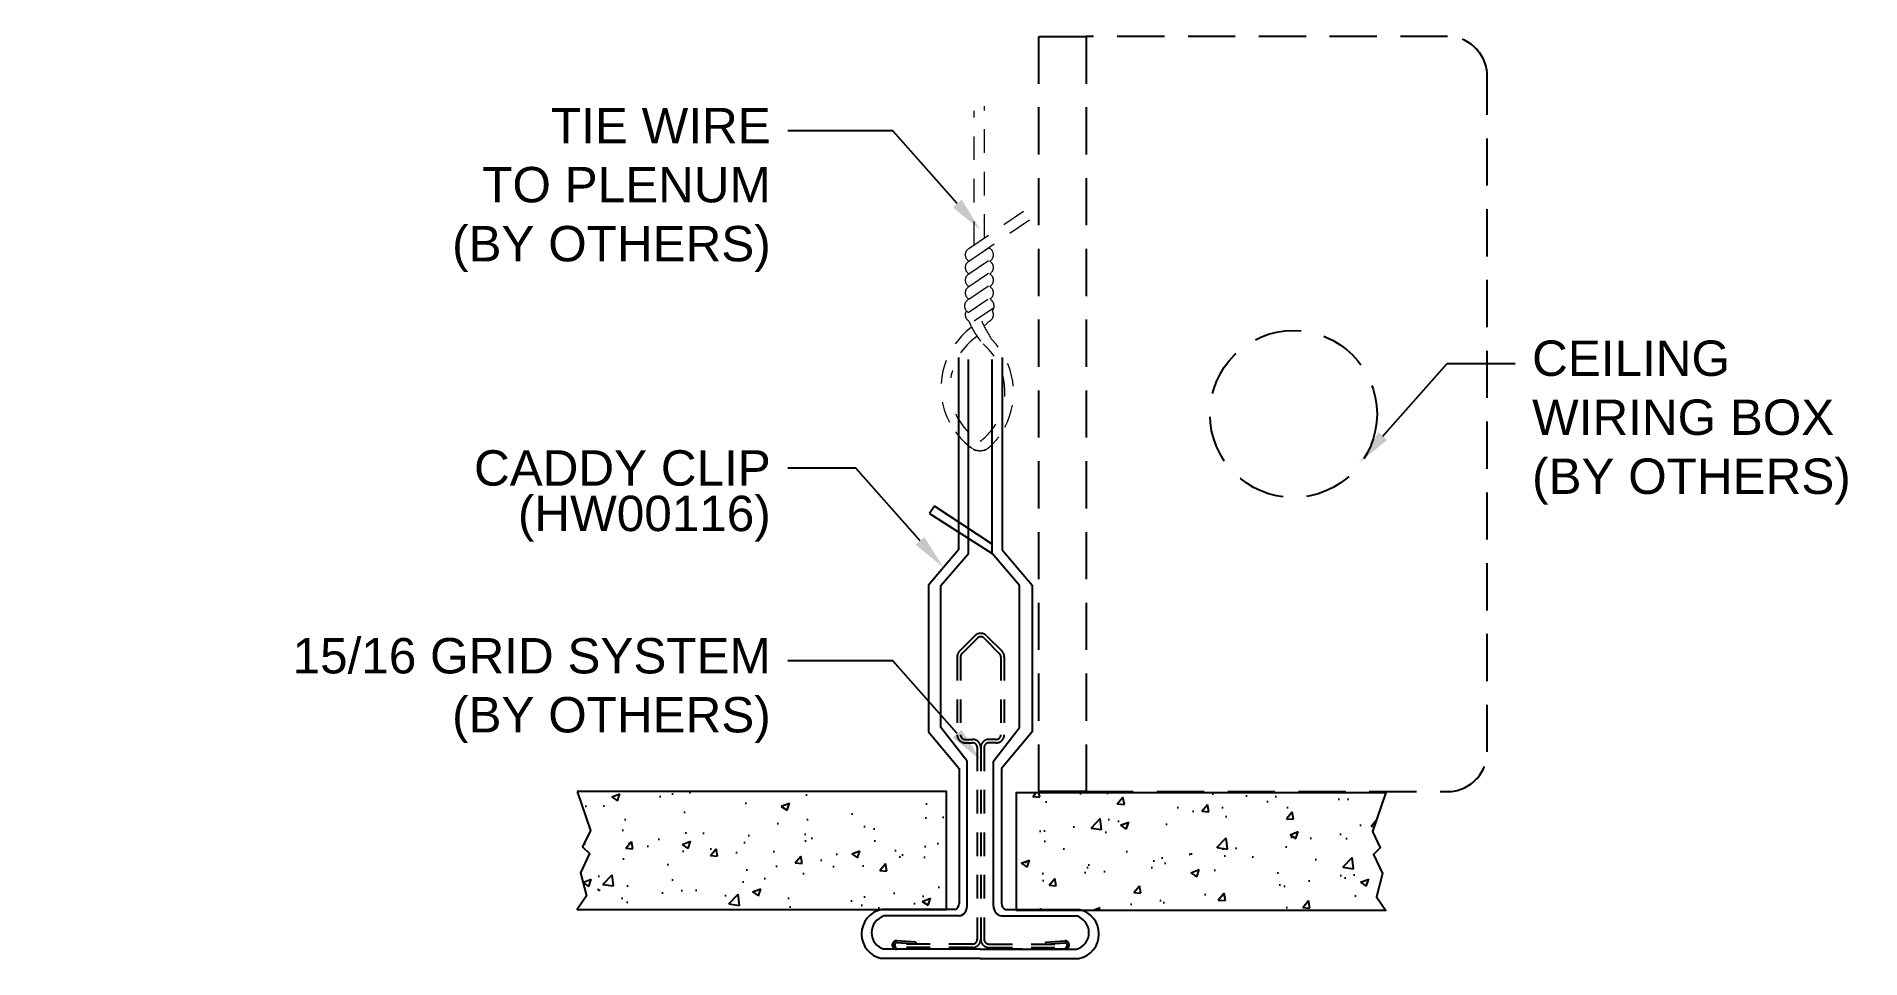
# Model space of a CAD drawing. Header units: inches. Extents: x -5 to 4.66, y 0 to 4.88.
import ezdxf
from ezdxf import colors
from ezdxf.entities.mleader import LeaderData, LeaderLine
from ezdxf.math import Vec2, Vec3

# ---------------------------------------------------------------- set-up
doc = ezdxf.new("R2010")
doc.units = ezdxf.units.IN
doc.header["$LTSCALE"] = 0.5
doc.header["$MEASUREMENT"] = 0
doc.linetypes.add('DASHED', pattern=[0.75, 0.5, -0.25])
doc.linetypes.add('HIDDEN', pattern=[0.375, 0.25, -0.125])
for name, color, linetype in [('Ceiling', 42, 'CONTINUOUS'), ('FAB DWG', 221, 'CONTINUOUS'), ('Mounting', 4, 'CONTINUOUS')]:
    doc.layers.add(name, color=color, linetype=linetype)
doc.layers.add('CUST DWG', color=60, linetype='CONTINUOUS', lineweight=20)
doc.styles.add('LSAD_Standard', font='arial.ttf')

msp = doc.modelspace()

# ---------------------------------------------------------------- hatches: boundary and pattern name
at = {"layer": 'Ceiling', "ltscale": 0.5, "transparency": 16777216}
h = msp.add_hatch(dxfattribs=at)
h.set_pattern_fill('AR-CONC', color=256, scale=0.0625)
h.set_pattern_definition([(50, (0.0023, -0.04278), (0.44829, -0.03922), [0.046875, -0.515625]), (355, (0.0023, -0.0428), (-0.08672, 0.47012), [0.0375, -0.4125]), (100.451, (0.03967, -0.04605), (0.36157, 0.4309), [0.03984, -0.438214]), (46.184, (0.0023, 0.0822), (0.66703, -0.10345), [0.07031, -0.77344]), (96.636, (0.0579, 0.0736), (0.58416, 0.60882), [0.05976, -0.65732]), (351.184, (0.0023, 0.0822), (0.58416, 0.60882), [0.05625, -0.61875]), (21, (0.0648, 0.05097), (0.373067, -0.251637), [0.046875, -0.515625]), (326, (0.0648, 0.05097), (0.15207, 0.45322), [0.0375, -0.4125]), (71.451, (0.0959, 0.03), (0.52514, 0.20158), [0.03984, -0.438214]), (37.5, (0.00232, -0.04278), (0.0076, 0.208059), [0, -0.4075, 0, -0.41875, 0, -0.414062]), (7.5, (0.00232, -0.04278), (0.164418, 0.246507), [0, -0.23875, 0, -0.398125, 0, -0.157812]), (327.5, (-0.13706, -0.04278), (0.333639, -0.014097), [0, -0.15625, 0, -0.4875, 0, -0.646875]), (317.5, (-0.19956, -0.04278), (0.36449, 0.062566), [0, -0.203125, 0, -0.32375, 0, -0.459375])])
h.paths.add_polyline_path([(-0.1793, 0.2595), (-0.1793, 0.8845), (-2.1355, 0.8845), (-2.0652, 0.6779), (-2.1063, 0.591), (-2.0701, 0.5565), (-2.1183, 0.4547), (-2.0866, 0.3317), (-2.1355, 0.2595)])
h.paths.add_polyline_path([(2.148, 0.2547), (2.0991, 0.3269), (2.1308, 0.4499), (2.0827, 0.5517), (2.1188, 0.5862), (2.0777, 0.6731), (2.148, 0.8797), (0.1919, 0.8797), (0.1919, 0.2547)])

# ---------------------------------------------------------------- linework, layer by layer
at = {"layer": 'Ceiling', "linetype": 'HIDDEN', "transparency": 16777216}
for p, q in [((-0.0281, 1.7101), (-0.1107, 1.6275)), ((-0.0154, 1.6974), (-0.098, 1.6148)), ((0.02, 1.6974), (0.1026, 1.6148)), ((0.0327, 1.7101), (0.1153, 1.6275)), ((-0.1227, 1.5977), (-0.1227, 1.1858)), ((-0.1047, 1.5977), (-0.1047, 1.1858)), ((0.1093, 1.5977), (0.1093, 1.1858)), ((0.1273, 1.5977), (0.1273, 1.1858)), ((-0.0797, 1.1608), (-0.0407, 1.1608)), ((0.0843, 1.1608), (0.0453, 1.1608)), ((-0.0797, 1.1428), (-0.0407, 1.1428)), ((-0.0157, 1.1178), (-0.0157, 0.1018)), ((0.0023, 1.1178), (0.0023, 0.1018)), ((0.0203, 1.1178), (0.0203, 0.1018)), ((0.0843, 1.1428), (0.0453, 1.1428)), ((-0.0407, 0.0768), (-0.4532, 0.0768)), ((-0.4532, 0.0768), (-0.4532, 0.0588)), ((-0.0407, 0.0588), (-0.4532, 0.0588)), ((0.4488, 0.0488), (-0.4442, 0.0488)), ((-0.3424, 0.0767), (-0.4433, 0.0838)), ((-0.3417, 0.0866), (-0.4426, 0.0937)), ((-0.3417, 0.0866), (-0.3424, 0.0767)), ((0.0453, 0.0768), (0.4578, 0.0768)), ((0.0453, 0.0588), (0.4578, 0.0588)), ((0.3463, 0.0866), (0.4472, 0.0937)), ((0.3463, 0.0866), (0.347, 0.0767)), ((0.347, 0.0767), (0.4479, 0.0838)), ((0.4578, 0.0768), (0.4578, 0.0588))]:
    msp.add_line(p, q, dxfattribs=at)
at = {"layer": 'Ceiling', "transparency": 16777216}
for points in [[(-2.1355, 0.8845), (-2.0652, 0.6779), (-2.1063, 0.591), (-2.0701, 0.5565), (-2.1183, 0.4547), (-2.0866, 0.3317), (-2.1355, 0.2595), (-0.1793, 0.2595), (-0.1793, 0.8845)], [(2.148, 0.8797), (2.0777, 0.6731), (2.1188, 0.5862), (2.0827, 0.5517), (2.1308, 0.4499), (2.0991, 0.3269), (2.148, 0.2547), (0.1919, 0.2547), (0.1919, 0.8797)]]:
    msp.add_lwpolyline(points, close=True, dxfattribs=at)
at = {"layer": 'Ceiling', "linetype": 'HIDDEN', "transparency": 16777216}
for centre, radius, start, end in [((0.0023, 1.6797), 0.043, 90, 135), ((0.0023, 1.6797), 0.025, 90, 135), ((0.0023, 1.6797), 0.043, 45, 90), ((0.0023, 1.6797), 0.025, 45, 90), ((-0.0797, 1.5977), 0.043, 134.99991, 179.99992), ((-0.0797, 1.5977), 0.025, 134.99991, 179.99992), ((0.0843, 1.5977), 0.025, 0.00008, 45.00009), ((0.0843, 1.5977), 0.043, 0.00008, 45.00009), ((-0.0797, 1.1858), 0.043, 180.00003, 270.00004), ((-0.0797, 1.1858), 0.025, 180.00003, 270.00004), ((-0.0407, 1.1178), 0.043, 360, 90.00001), ((0.0453, 1.1178), 0.043, 89.99999, 180), ((0.0843, 1.1858), 0.043, 269.99996, 359.99997), ((0.0843, 1.1858), 0.025, 269.99996, 359.99997), ((-0.0407, 1.1178), 0.025, 360, 90.00001), ((0.0453, 1.1178), 0.025, 89.99999, 180), ((-0.0407, 0.1018), 0.025, 270, 0.00001), ((-0.0407, 0.1018), 0.043, 270, 0.00001), ((0.0453, 0.1018), 0.043, 179.99999, 270), ((0.0453, 0.1018), 0.025, 179.99999, 270), ((-0.4442, 0.0713), 0.0225, 85.97548, 269.99959), ((-0.4442, 0.0713), 0.0125, 85.97526, 269.99959), ((0.4488, 0.0713), 0.0225, 270.00041, 94.02452), ((0.4488, 0.0713), 0.0125, 270.00041, 94.02474)]:
    msp.add_arc(centre, radius, start, end, dxfattribs=at)
at = {"layer": 'Mounting', "linetype": 'HIDDEN', "lineweight": 5, "transparency": 16777216}
for p, q in [((-0.0327, 3.7802), (-0.0327, 4.4913)), ((0.0226, 3.8179), (0.0226, 4.5149)), ((-0.0604, 3.7613), (0.2796, 3.9932)), ((-0.0292, 3.7155), (0.2803, 3.9265)), ((-0.0604, 3.6942), (0.0504, 3.7697)), ((-0.0604, 3.627), (0.0672, 3.714)), ((-0.0604, 3.5599), (0.0672, 3.6469)), ((-0.0604, 3.4927), (0.0672, 3.5797)), ((-0.0639, 3.4231), (0.0672, 3.5126)), ((-0.0327, 3.3773), (0.0724, 3.449))]:
    msp.add_line(p, q, dxfattribs=at)
at = {"layer": 'Mounting', "ltscale": 0.5, "transparency": 16777216}
for p, q in [((-0.1155, 3.1844), (-0.1155, 2.1658)), ((-0.0623, 2.1452), (-0.0623, 3.1731)), ((0.0623, 2.1452), (0.0623, 3.1731)), ((0.1155, 3.1844), (0.1155, 2.1658)), ((-0.243, 2.3967), (-0.269, 2.3574)), ((-0.269, 2.3574), (0.0623, 2.1452)), ((0.0623, 2.195), (-0.243, 2.3967)), ((-0.1155, 2.1658), (-0.2744, 1.9773)), ((-0.2081, 1.9754), (-0.0623, 2.1452)), ((0.2081, 1.9754), (0.0623, 2.1452)), ((0.1155, 2.1658), (0.2744, 1.9773)), ((-0.2744, 1.9773), (-0.2744, 1.2017)), ((-0.2081, 1.2237), (-0.2081, 1.9754)), ((0.2081, 1.2237), (0.2081, 1.9754)), ((0.2744, 1.9773), (0.2744, 1.2017)), ((-0.2744, 1.2017), (-0.1121, 1.0067)), ((-0.0698, 1.0449), (-0.2081, 1.2237)), ((0.0698, 1.0449), (0.2081, 1.2237)), ((0.2744, 1.2017), (0.1121, 1.0067)), ((-0.1121, 1.0067), (-0.1121, 0.2912)), ((-0.0698, 0.2776), (-0.0698, 1.0449)), ((0.0698, 0.2776), (0.0698, 1.0449)), ((0.1121, 1.0067), (0.1121, 0.2912)), ((-0.1353, 0.2595), (-0.5218, 0.2595)), ((-0.1127, 0.2256), (-0.5094, 0.2256)), ((0.1127, 0.2256), (0.5094, 0.2256)), ((0.1353, 0.2595), (0.5218, 0.2595)), ((0, 0), (-0.5218, 0)), ((0, 0.0488), (-0.5094, 0.0488)), ((0, 0.0488), (0.5094, 0.0488)), ((0, 0), (0.5218, 0))]:
    msp.add_line(p, q, dxfattribs=at)
at = {"layer": 'Mounting', "linetype": 'DASHED', "transparency": 16777216}
msp.add_lwpolyline([(0.3104, 4.8845), (0.5604, 4.8845), (0.5604, 0.8845), (0.3104, 0.8845)], close=True, dxfattribs=at)
msp.add_lwpolyline([(0.5604, 0.8845), (2.4754, 0.8845, 0.414214), (2.6854, 1.0945), (2.6854, 4.6745, 0.414214), (2.4754, 4.8845), (0.5604, 4.8845)], format="xyb", close=True, dxfattribs=at)
msp.add_circle((1.6589, 2.8845), 0.4425, dxfattribs=at)
at = {"layer": 'Mounting', "linetype": 'HIDDEN', "lineweight": 5, "transparency": 16777216}
for centre, radius, start, end in [((-0.0409, 3.7277), 0.0388, 120.12635, 239.87365), ((-0.0409, 3.6606), 0.0388, 120.12635, 239.87365), ((0.0309, 3.7277), 0.0388, 300.12635, 71.89838), ((0.0309, 3.6606), 0.0388, 300.12635, 59.87365), ((-0.0409, 3.5934), 0.0388, 120.12635, 239.87365), ((0.0309, 3.5934), 0.0388, 300.12635, 59.87365), ((-0.0445, 3.4567), 0.0388, 120.12635, 239.87365), ((-0.0409, 3.5263), 0.0388, 120.12635, 239.87365), ((0.0309, 3.5263), 0.0388, 300.12635, 59.87365), ((0.0344, 3.4567), 0.0388, 319.30463, 59.87365), ((-0.0409, 3.4109), 0.0388, 148.08191, 239.87365), ((0.0309, 3.4109), 0.0388, 300.12635, 31.91809), ((0.1882, 3.0242), 0.3963, 126.18731, 207.57218), ((0.1694, 3.0235), 0.3303, 124.7199, 170.90741), ((0.3115, 3.5243), 0.3999, 201.56561, 222.19513), ((0.6196, 3.6531), 0.6721, 204.23025, 213.96628), ((0.2129, 3.1581), 0.2729, 126.55672, 135.14373), ((-0.2013, 3.004), 0.332, 355.37447, 49.29818), ((-0.2206, 2.9999), 0.3963, 332.08938, 44.48174), ((0.1694, 3.0235), 0.3303, 204.53342, 239.14911), ((-0.2013, 3.004), 0.332, 307.32098, 334.20516), ((0.1882, 3.0242), 0.3963, 216.32318, 236.00249), ((-0.0042, 2.7689), 0.0789, 248.30334, 308.05834), ((-0.1716, 2.9625), 0.3347, 310.19364, 323.56009), ((0.0008, 2.7692), 0.0789, 238.74726, 298.50226)]:
    msp.add_arc(centre, radius, start, end, dxfattribs=at)
at = {"layer": 'Mounting', "ltscale": 0.5, "transparency": 16777216}
for centre, radius, start, end in [((-0.1436, 0.2899), 0.0315, 285.16263, 2.31055), ((0.1436, 0.2899), 0.0315, 177.68945, 254.83737), ((-0.4966, 0.1298), 0.1322, 101.02887, 258.97113), ((-0.4833, 0.1372), 0.0922, 106.43872, 253.56128), ((-0.1217, 0.2768), 0.052, 279.99885, 0.86073), ((0.1217, 0.2768), 0.052, 179.13927, 260.00115), ((0.4833, 0.1372), 0.0922, 286.43872, 73.56128), ((0.4966, 0.1298), 0.1322, 281.02887, 78.97113)]:
    msp.add_arc(centre, radius, start, end, dxfattribs=at)

# ---------------------------------------------------------------- texts
at = {"layer": 'FAB DWG', "ltscale": 0.5, "transparency": 16777216, "insert": (-1.1098, 2.4517), "char_height": 0.1875, "width": 3.889232, "attachment_point": 3, "style": 'LSAD_Standard'}
msp.add_mtext('(HW00116)', dxfattribs=at)

# ---------------------------------------------------------------- leaders
at = {"layer": 'CUST DWG', "ltscale": 0.5, "transparency": 16777216}
ml = msp.add_multileader_mtext('Standard', dxfattribs=at)
ml.set_content('TIE WIRE \\PTO PLENUM\\P(BY OTHERS)', color=256, style='LSAD_Standard')
ml.set_leader_properties()
ml.build(insert=Vec2(0, 0))
ml.multileader.update_dxf_attribs({"text_left_attachment_type": 2, "dogleg_length": 0.36, "arrow_head_size": 0.1875})
ctx = ml.context
ctx.base_point, ctx.char_height, ctx.arrow_head_size, ctx.landing_gap_size, ctx.plane_origin = Vec3(-2.8626, 4.0688), 0.1875, 0.1875, 0.09, Vec3(-0.2577, 4.1836)
ctx.left_attachment, ctx.text_align_type = 2, 2
notes = []
notes.append((ctx, [(0, (1, 1, 0), (-0.4625, 4.3846), (-1, 0), 0.5573, [(0, [(0.0023, 3.859)], 0, [])])]))
ctx.mtext.insert, ctx.mtext.width, ctx.mtext.defined_height, ctx.mtext.alignment, ctx.mtext.flow_direction = Vec3(-1.1098, 4.5059), 3.889232, 0.8541, 3, 5
ml = msp.add_multileader_mtext('Standard', dxfattribs=at)
ml.set_content('CEILING WIRING BOX\\P(BY OTHERS)', color=256, style='LSAD_Standard')
ml.set_leader_properties()
ml.build(insert=Vec2(0, 0))
ml.multileader.update_dxf_attribs({"dogleg_length": 0.36, "arrow_head_size": 0.1875})
ctx = ml.context
ctx.base_point, ctx.char_height, ctx.arrow_head_size, ctx.landing_gap_size, ctx.plane_origin = Vec3(2.8327, 3.1526), 0.1875, 0.1875, 0.09, Vec3(2.2679, 2.9515)
notes.append((ctx, [(0, (1, 1, 0), (2.4727, 3.1526), (1, 0), 0.36, [(0, [(2.0079, 2.6269)], 0, [])])]))
ctx.mtext.insert, ctx.mtext.width, ctx.mtext.defined_height, ctx.mtext.flow_direction = Vec3(2.9227, 3.2739), 1.739638, 0.8541, 5
ml = msp.add_multileader_mtext('Standard', dxfattribs=at)
ml.set_content('CADDY CLIP', color=256, style='LSAD_Standard')
ml.set_leader_properties()
ml.build(insert=Vec2(0, 0))
ml.multileader.update_dxf_attribs({"text_left_attachment_type": 2, "dogleg_length": 0.36, "arrow_head_size": 0.1875})
ctx = ml.context
ctx.base_point, ctx.char_height, ctx.arrow_head_size, ctx.landing_gap_size, ctx.plane_origin = Vec3(-2.7474, 2.5955), 0.1875, 0.1875, 0.09, Vec3(-0.455, 2.3961)
ctx.left_attachment, ctx.text_align_type = 2, 2
notes.append((ctx, [(0, (1, 1, 0), (-0.6598, 2.5971), (-1, 0), 0.36, [(0, [(-0.1949, 2.0715)], 0, [])])]))
ctx.mtext.insert, ctx.mtext.width, ctx.mtext.defined_height, ctx.mtext.alignment, ctx.mtext.flow_direction = Vec3(-1.1098, 2.6925), 3.889232, 0.8541, 3, 5
ml = msp.add_multileader_mtext('Standard', dxfattribs=at)
ml.set_content('15/16 GRID SYSTEM\\P(BY OTHERS)', color=256, style='LSAD_Standard')
ml.set_leader_properties()
ml.build(insert=Vec2(0, 0))
ml.multileader.update_dxf_attribs({"text_left_attachment_type": 2, "dogleg_length": 0.36, "arrow_head_size": 0.1875})
ctx = ml.context
ctx.base_point, ctx.char_height, ctx.arrow_head_size, ctx.landing_gap_size, ctx.plane_origin = Vec3(-3.6844, 1.417), 0.1875, 0.1875, 0.09, Vec3(-0.2577, 1.3754)
ctx.left_attachment, ctx.text_align_type = 2, 2
notes.append((ctx, [(0, (1, 1, 0), (-0.4625, 1.5765), (-1, 0), 0.5573, [(0, [(0.0023, 1.0509)], 0, [])])]))
ctx.mtext.insert, ctx.mtext.width, ctx.mtext.defined_height, ctx.mtext.alignment, ctx.mtext.flow_direction = Vec3(-1.1098, 1.6978), 3.889232, 0.8541, 3, 5
for ctx, leaders in notes:
    for number, flags, end, landing, length, lines in leaders:
        leader = LeaderData()
        leader.index, (leader.has_last_leader_line, leader.has_dogleg_vector, leader.attachment_direction) = number, flags
        leader.last_leader_point, leader.dogleg_vector, leader.dogleg_length = Vec3(end), Vec3(landing), length
        for number, points, colour, breaks in lines:
            line = LeaderLine()
            line.index, line.vertices, line.color, line.breaks = number, Vec3.list(points), colors.encode_raw_color(colour), breaks
            leader.lines.append(line)
        ctx.leaders.append(leader)

doc.saveas('drawing.dxf')
